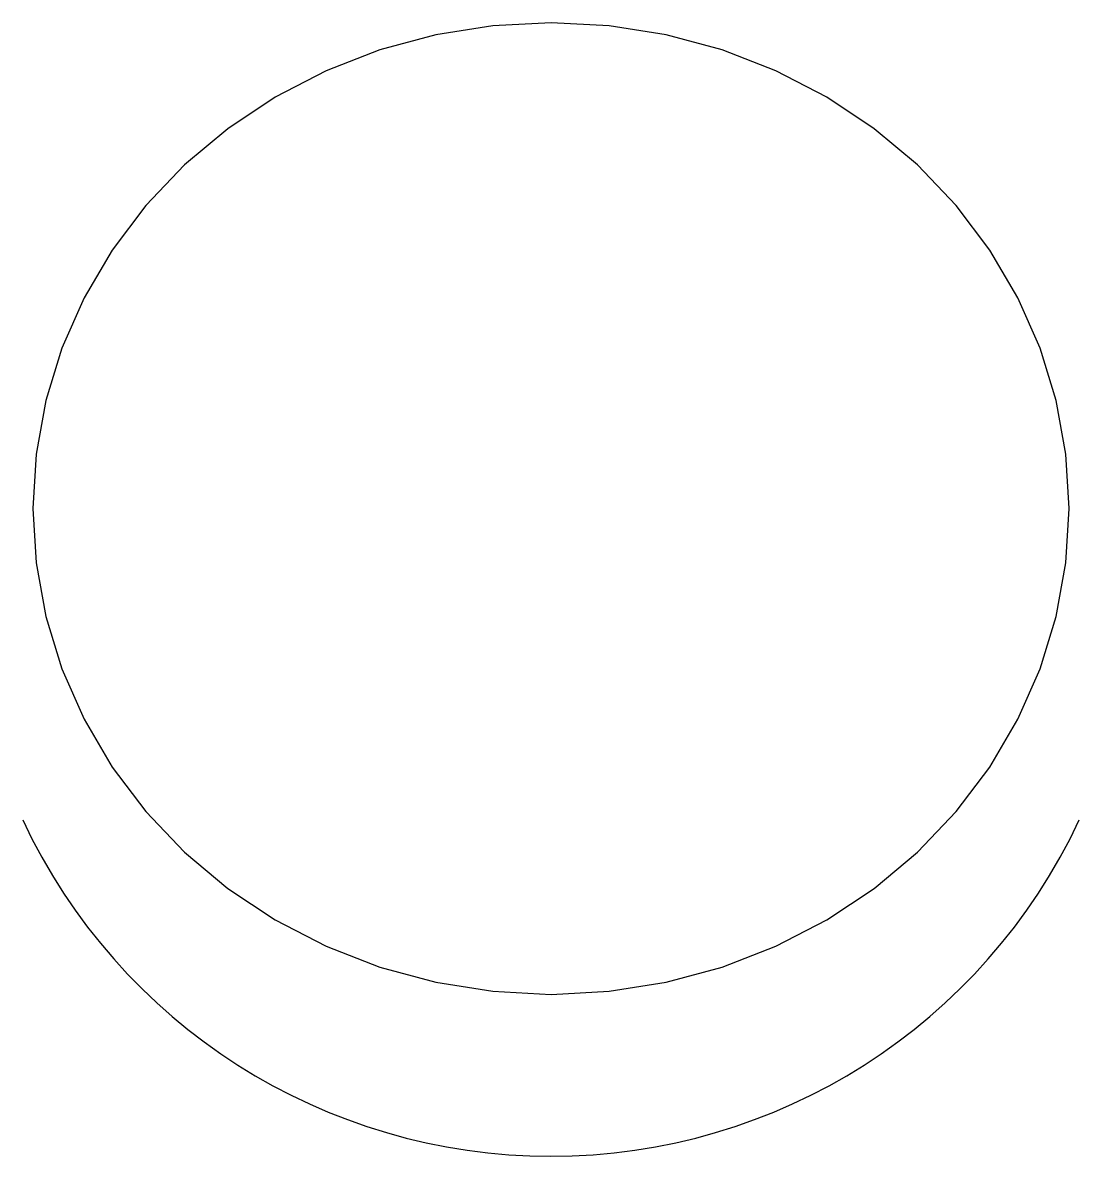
# Model space of a CAD drawing. Header units: millimetres. Extents: x -245 to 245, y -300 to 225.
import ezdxf

# ---------------------------------------------------------------- set-up
doc = ezdxf.new("R2010")
doc.units = ezdxf.units.MM

msp = doc.modelspace()

# ---------------------------------------------------------------- linework, layer by layer
msp.add_lwpolyline([(240, 0), (238.49, 25.19), (233.98, 50.07), (226.53, 74.31), (216.23, 97.62), (203.21, 119.71), (187.64, 140.29), (169.71, 159.1), (149.64, 175.91), (127.69, 190.51), (104.13, 202.72), (79.27, 212.37), (53.41, 219.36), (26.87, 223.59), (0, 225), (-26.87, 223.59), (-53.41, 219.36), (-79.27, 212.37), (-104.13, 202.72), (-127.69, 190.51), (-149.64, 175.91), (-169.71, 159.1), (-187.64, 140.29), (-203.21, 119.71), (-216.23, 97.62), (-226.53, 74.31), (-233.98, 50.07), (-238.49, 25.19), (-240, 0), (-238.49, -25.19), (-233.98, -50.07), (-226.53, -74.31), (-216.23, -97.62), (-203.21, -119.71), (-187.64, -140.29), (-169.71, -159.1), (-149.64, -175.91), (-127.69, -190.51), (-104.13, -202.72), (-79.27, -212.37), (-53.41, -219.36), (-26.87, -223.59), (0, -225), (26.87, -223.59), (53.41, -219.36), (79.27, -212.37), (104.13, -202.72), (127.69, -190.51), (149.64, -175.91), (169.71, -159.1), (187.64, -140.29), (203.21, -119.71), (216.23, -97.62), (226.53, -74.31), (233.98, -50.07), (238.49, -25.19)], close=True)
msp.add_arc((0, -30), 270, 205, 335)

doc.saveas('drawing.dxf')
